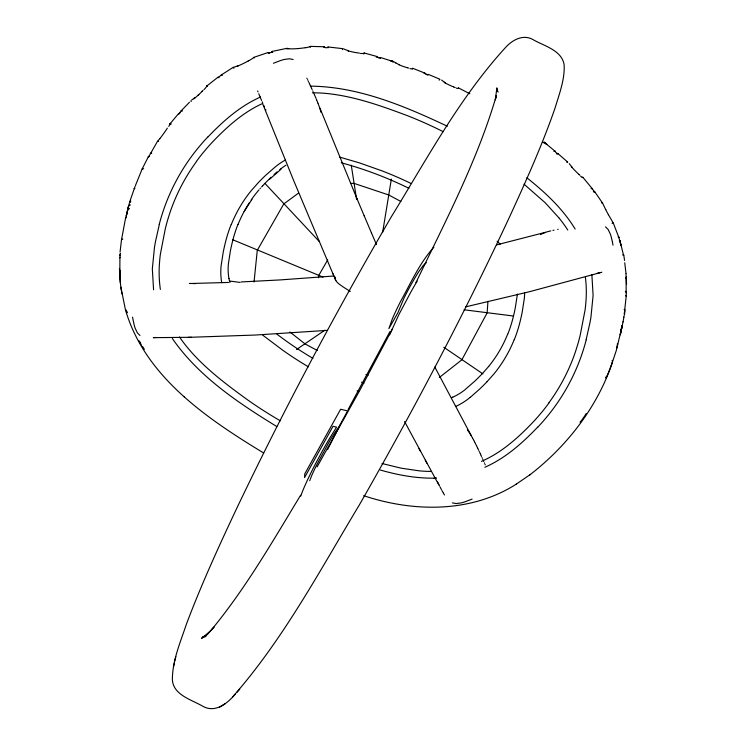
<?xml version="1.0" encoding="UTF-8"?>
<svg xmlns="http://www.w3.org/2000/svg" width="746" height="746" viewBox="0 0 746 746"><rect width="100%" height="100%" fill="white"/><g stroke="black" fill="none" stroke-linecap="round" stroke-linejoin="round"><path stroke-width="1.12" d="M594.702 191.843L593.424 191.89M626.043 273.735L626.211 296.218L625.605 295.379M617.436 344.792L616.606 348.373M335.187 277.633L335.28 278.892M342.433 49.693L342.778 48.649L328.081 46.97L328.044 47.865M557.943 153.601L567.557 161.947A4.411 1.091 -73.7 0 1 567.706 162.041M119.938 254.274L119.817 275.88M335.187 277.587L335.234 277.111M268.737 53.311L268.318 52.817M310.243 47.474L310.187 46.383A11.078 1.473 -4.9 0 1 305.3 47.8M125.561 218.13L121.589 239.363M324.053 47.585L324.165 46.923M626.295 295.528L624.225 314.318M487.959 301.337L487.119 312.928L461.867 359.814L439.338 377.495M428.325 74.441L427.775 75.15M219.026 77.761L218.065 77.342A25.606 3.161 -23.8 0 0 218.149 77.425M254.05 281.997L257.277 250.32L283.806 203.9L298.512 193.121M318.458 277.801L318.691 275.544L327.718 259.916M120.069 252.055L121.57 239.102M380.497 57.517L393.552 61.629L390.363 60.622L393.44 61.554L392.9 62.291M178.602 113.69L179.404 113.672M391.352 179.096L382.661 232.22M232.444 697.137C283.34 639.406 319.754 570.653 359.274 505.042C413.07 410.971 463.732 315.054 509.583 216.862C525.939 181.213 542.081 145.367 554.977 108.291C559.202 94.164 564.89 79.775 564.144 64.781C561.775 50.131 544.123 46.075 533.138 39.669C523.543 34.046 512.856 39.631 506.105 46.886C459.685 97.446 427.057 158.786 391.249 216.89C336.381 311.063 285.065 407.344 238.011 505.657C219.65 544.515 201.7 583.614 186.528 623.842C180.523 641.886 172.475 660.163 172.363 679.466C172.979 694.908 191.563 699.683 202.558 706.126C215.221 713.502 227.586 703.338 235.41 693.948M148.361 156.819L149.312 156.576M621.903 327.326L620.271 334.87L622.378 325.07L616.289 350.517L610.48 367.992M119.985 254.05L120.591 253.36M173.445 666.868L174.452 662.607M174.844 660.825L175.832 656.639M125.729 217.953L129.692 201.989M380.469 57.656L380.124 58.356M159.327 224.481L155.569 241.2A246.712 242.096 2.8 0 0 154.515 247.029L152.333 268.83L153.583 289.774M586.114 339.803L589.872 323.083A246.712 242.096 2.8 0 0 590.925 317.255L593.107 295.463L591.858 274.509M271.973 51.819L272.169 51.39L272.7 52.518M129.767 201.709L135.119 186.239M128.732 205.383L130.364 204.982M119.78 257.846L120.386 257.267M129.823 201.541L130.839 201.196M233.955 68.268L233.088 67.41L221.236 75.02M159.858 138.691L157.537 141.264L149.163 155.961M300.787 496.109L301.999 492.677A47.045 3.944 -61.8 0 1 305.049 485.366L305.813 483.66A51.782 4.336 -61.8 0 1 308.34 478.186L311.091 472.507A43.231 3.618 -61.8 0 1 316.108 462.623L322.878 450.08A45.31 3.795 -61.8 0 1 329.9 437.846L336.558 427.15L333.024 426.292L304.573 477.561L304.75 473.906L340.624 409.265L347.58 410.887L338.926 426.982A34.661 2.9 -61.8 0 0 333.471 434.778A30.073 2.518 -61.8 0 0 328.65 442.788L317.059 464.208A28.413 2.378 -61.8 0 0 313.88 470.754A30.073 2.518 -61.8 0 0 311.39 476.358L310.289 479.128M309.721 480.722L309.991 479.958M181.194 110.79L189.475 102.239M594.674 191.992L592.427 188.99M376.282 57.228L376.749 56.556M363.843 54.048L364.16 52.975L376.721 56.435M181.091 111.07L178.723 113.951M148.417 156.623L142.15 168.988L135.483 185.418M389.636 334.833L399.017 314.336L410.841 292.078A45.385 3.805 -61.8 0 1 415.923 283.247L417.154 281.186M456.244 88.112A11.283 1.623 24.9 0 0 458.51 87.972L458.23 88.55M610.144 368.85C594.329 410.841 565.571 447.106 530.294 474.531L529.763 474.894M221.124 75.299L218.121 77.547M557.915 153.769L556.609 153.322L555.08 151.447M415.932 282.697C445.222 221.562 477.3 160.95 496.351 95.637L495.344 99.861L496.883 87.86L496.985 91.236L496.575 88.988L498.142 92.038M134.047 188.589L134.905 188.607M327.503 449.67L340.045 425.071M392.489 328.716L359.32 391.24L317.078 466.921M348.112 409.517L389.944 331.56M439.161 80.139L439.954 79.253L428.335 74.376M149.144 155.989L148.351 156.921A25.112 1.734 -49.3 0 1 148.277 156.93M412.37 69.07L412.752 68.296L424.772 73.08M424.11 73.677L424.735 72.959M300.61 495.223C272.644 541.382 245.565 588.575 211.081 630.286L213.999 627.144L207.257 634.408L210.232 631.219L201.513 638.389L206.829 635.079L202.371 637.289L204.46 636.842M428.26 74.637L426.544 74.591L424.828 73.248M327.97 47.315L326.058 47.837L324.212 47.063M244.194 211.547L251.934 199.285M380.413 57.796L378.744 57.955L376.842 56.808M488.695 366.417L483.044 372.86A206.577 202.707 2.8 0 1 474.587 381.337L464.488 390.13A56.342 55.279 2.8 0 1 452.766 397.198M169.929 123.939L178.639 113.541M258.983 189.866L257.016 192.198A127.342 124.955 2.8 0 0 251.243 199.891M260 188.701L260.522 188.113M261.585 186.938L262.676 185.754M236.799 692.428L239.718 689.285M487.063 381.682L494.178 373.662A134.532 132.014 2.8 0 0 514.171 339.691M207.798 137.133C223.101 121.104 240.081 106.044 260.55 97.017M537.642 427.16C522.34 443.18 505.359 458.24 484.891 467.266M271.647 52.248L268.691 53.125M274.08 174.517L276.999 171.934M269.343 179.506L280.962 169.277M433.883 247.196C419.625 262.909 410.915 282.874 400.649 301.3A39.454 3.31 -61.8 0 0 395.912 310.951A39.324 3.292 -61.8 0 0 392.228 319.148L388.871 328.65L397.935 312.649L404.136 297.831A24.73 2.07 -61.8 0 1 407.624 290.996L410.216 286.194A32.059 2.686 -61.8 0 1 411.988 283.014A29.066 2.434 -61.8 0 1 418.832 271.553L423.262 265.455L426.33 262.676M150.291 153.228L151.764 153.266M470.288 397.348L479.473 389.244A221.301 217.161 2.8 0 0 487.063 381.682M218.084 77.136L206.707 86.07L207.565 86.368M279.843 169.575L281.223 168.484M543.657 142.794L544.244 142.309L554.987 151.158M556.926 154.012L557.943 153.499M553.868 151.447L554.94 150.981M181.25 110.65L182.528 110.977M566.699 162.227L567.557 161.947M363.656 495.67C413.191 512.213 470.801 513.08 516.101 484.247L516.568 483.912M324.874 330.189L296.516 349.538M516.101 484.247L530.294 474.531M221.282 74.87L222.261 75.467M219.464 707.227L225.199 703.655M582.113 177.641L582.868 177.296L592.38 188.794M540.449 234.608L541.204 234.188M120.414 270.919L119.957 271.292A4.345 1.632 27 0 0 119.892 271.553M541.736 233.908L545.55 232.379M261.855 103.843C243.746 112.17 228.546 125.496 214.773 139.67A220.583 216.461 2.8 0 0 207.808 147.176L203.164 152.641A187.032 183.535 2.8 0 0 196.478 161.341M481.487 461.364C500.491 453.13 516.381 439.319 530.667 424.595A220.583 216.461 2.8 0 0 537.633 417.089L542.277 411.624A187.032 183.535 2.8 0 0 548.963 402.924M451.451 397.683L452.738 397.142M273.428 63.261L280.505 60.566A48.704 47.791 2.8 0 1 284.263 59.456L289.392 58.785L293.169 59.493M472.106 499.093L465.112 501.76A48.704 47.791 2.8 0 1 461.27 502.897L456.142 503.569L452.412 502.879M591.018 188.738L592.315 188.524M268.29 52.472L253.948 57.311L254.517 57.843M601.145 272.411L529.595 291.677L465.532 306.895M601.64 202.94L602.451 202.959M496.668 244.865L545.662 232.267A59.531 58.421 2.8 0 1 549.867 231.12L550.79 230.887M600.129 272.682L596.809 273.428M272.103 51.437L286.921 48.331L287.098 49.189M552.935 230.402L554.008 230.169M121.747 239.335L122.801 239.13M557.626 229.451L558.167 229.348M126.354 217.627L125.673 217.916A4.364 1.511 41.8 0 0 125.589 218.149M434.023 478.251L436.27 477.916M612.084 223.268L613.343 223.175L618.938 237.732M298.409 48.555L297.962 48.583A12.421 1.576 -5 0 1 292.954 48.844A11.768 1.511 -5 0 1 291.845 48.854A11.349 1.455 -5 0 1 288.823 48.751A10.752 1.361 -4.9 0 1 288.478 48.695M334.133 275.983L280.104 279.927L241.079 281.951M156.203 337.462L153.331 337.658L191.489 337.285M327.503 330.357L255.291 335.038L188.206 337.36M228.528 282.454L192.692 283.443M310.439 86.135C358.639 86.657 404.425 105.988 447.367 126.242M435.002 478.149C416.464 478.512 398.056 475.099 380.283 470.027M350.611 183.413L354.07 183.385L388.769 194.986L400.891 201.495M310.187 46.383L324.137 46.746M619.339 240.716L620.01 240.939L620.821 245.042L620.01 240.939M618.145 236.958L618.835 237.219M203.956 636.441L205.915 636.664M513.444 316.024L464.049 309.786M622.63 254.871L623.516 255.225A4.355 1.511 -39 0 1 623.637 255.43M229.731 281.046L240.053 282.426M143.661 168.745L142.272 168.801A4.411 1.427 53.1 0 0 142.169 169.016M157.611 141.292L158.488 141.507M339.719 157.108L359.572 162.926L381.747 170.769A363.293 356.495 2.8 0 1 411.121 183.516M341.239 162.787C364.542 169.044 387.249 177.651 408.901 188.29M382.008 463.508L401.106 468.171L419.149 470.829A136.583 134.028 2.8 0 0 431.319 471.435M626.22 277.922L625.577 277.726M365.95 374.455L368.114 375.163M322.99 277.083L232.845 239.783M625.325 291.276L626.36 292.208M190.622 100.99L191.368 101.353M171.291 124.022L170.06 123.789A4.401 1.259 66.6 0 0 169.948 123.985M469.849 93.772L458.594 87.972M317.358 350.499L305.086 343.943L289.933 331.998M263.683 452.999C207.369 418.804 145.423 377.14 125.664 310.522M276.775 426.535C238.049 402.747 198.529 376.46 172.345 338.507M350.266 291.406L344.12 287.564A26.847 4.653 29 0 1 342.619 286.567L340.073 284.767A13.652 2.369 29 0 1 337.789 282.902L337.714 282.837A17.074 2.956 29 0 1 336.53 281.55M613.361 223.166L608.372 214.596M482.895 373.886L443.786 347.235M605.538 226.84L608.186 229.563L610.377 234.169A48.704 47.791 2.8 0 1 611.468 237.881L612.41 242.03M139.959 335.495L137.348 332.791L135.157 328.184A48.704 47.791 2.8 0 1 134.066 324.473L132.527 317.181M624.132 309.469L624.533 309.898A4.355 1.613 -18.9 0 1 624.588 310.103M276.878 334.18L286.697 341.379A355.861 349.203 2.8 0 0 312.984 358.378M556.665 153.359L556.721 153.406A26.343 1.772 54.4 0 0 556.954 153.816M262.601 335.038L282.352 349.93A363.199 356.401 2.8 0 0 308.406 366.827M526.862 177.781C545.27 192.431 562.876 208.787 575.166 229.059M126.997 312.788L126.727 312.313M524.037 184.178L545.186 202.744L559.295 218.261M183.954 396.462L184.43 396.872M497.088 241.238L500.221 244.156M619.991 241.378L618.975 237.937M319.279 241.518L264.97 183.441M594.693 191.675L602.582 203.145L605.23 208.61A11.777 0.485 62 0 0 605.761 209.635M139.558 341.659L140.752 343.58M142.551 346.461L144.351 349.352M471.192 435.608L471.043 435.356A58.253 57.162 2.8 0 0 468.665 431.645L468.432 431.319A27.751 27.229 2.8 0 0 467.453 430.013M471.22 435.655L472.554 438.014M443.217 492.845L441.93 490.523M617.25 344.018L617.418 344.512M438.76 484.844L404.593 421.565M470.866 434.955L434.769 366.957M418.982 448.579L420.464 451.339M425.276 460.235L426.88 463.201M472.815 438.489L473.346 439.487M473.486 439.748L474.008 440.755M441.427 489.59L440.037 486.886M474.251 441.231L474.745 442.191M474.988 442.676L475.538 443.767M439.562 485.935L437.529 481.767M475.892 444.476L476.368 445.437M306.848 78.19L307.082 78.675M476.601 445.921L477.067 446.891M307.548 79.626L307.781 80.111M477.3 447.367L477.701 448.215M308.238 81.072L308.462 81.547M477.934 448.691L478.624 450.146M308.853 82.386L309.31 83.356M479.072 451.116L479.305 451.6M309.534 83.832L309.982 84.802M265.949 110.138L265.623 109.429M435.776 478.037L436 478.522M480.135 453.409L479.687 452.44M480.359 453.894L480.806 454.864M310.205 85.286L310.812 86.611M481.03 455.349L481.552 456.496M311.035 87.096L311.483 88.075M264.504 107.004L263.897 105.68M311.707 88.56L312.145 89.529M482.075 457.643L482.289 458.128M312.742 90.872L312.966 91.357M482.727 459.098L482.942 459.583M262.806 103.256L262.163 101.792M313.404 92.336L313.618 92.83M483.408 460.646L483.744 461.401M314.047 93.809L314.42 94.658M261.576 100.468L258.759 93.772M314.635 95.152L315.912 98.127M484.378 462.856L484.592 463.341M332.847 273.568L335.812 280.449A46.345 8.038 29 0 1 335.486 279.694L335.29 278.948M371.517 233.06L376.46 244.595M333.033 273.996L293.355 179.786L262.806 104.104M485.012 464.32L485.236 464.851M364.179 215.771L371.536 233.097M356.896 198.511L364.402 216.303M357.334 199.527L319.941 108.17M316.248 98.938L316.677 99.983M316.882 100.477L317.927 103.079M317.992 103.265L319.661 107.788A59.531 58.421 2.8 0 1 320.901 111.937L320.976 112.273M258.032 91.944L257.659 90.956M619.73 240.79L619.74 240.837A21.186 1.184 60 0 0 619.721 240.734M126.456 311.53L126.083 309.916M623.609 255.449L620.066 241.303M125.412 309.646L120.889 287.238M612.466 242.291L613.007 245.173M356.579 199.331L351.273 165.248M624.738 262.788L626.015 273.493M119.546 269.53L119.472 268.551L120.32 282.874M626.379 292.432L626.398 292.991M626.314 276.915L626.528 284.273M363.973 383.155A355.889 349.231 2.8 0 1 361.54 382.185M507.616 334.245A127.342 124.955 2.8 0 1 488.705 366.417M507.7 334.283A121.551 119.276 2.8 0 0 510.133 327.792L511.514 323.428A143.903 141.208 2.8 0 0 512.577 319.633L512.987 318.066A212.675 208.694 2.8 0 0 515.253 308.061L517.304 294.95A55.922 54.878 2.8 0 0 517.351 294.101M281.251 168.512A56.342 55.279 2.8 0 1 285.914 165.211M262.667 185.754A206.577 202.707 2.8 0 1 271.124 177.278M238.095 224.369A127.342 124.955 2.8 0 1 249.229 202.884M238.011 224.332A121.551 119.276 2.8 0 0 235.587 230.822L234.207 235.186A143.903 141.208 2.8 0 0 233.144 238.981L232.733 240.548A212.666 208.694 2.8 0 0 230.458 250.553L228.416 263.664A55.922 54.878 2.8 0 0 228.938 278.538M229.964 282.529A45.45 44.601 2.8 0 1 228.985 278.528M358.705 391.557A363.246 356.448 2.8 0 1 357.054 390.895M470.241 397.301A64.529 63.326 2.8 0 1 455.554 406.514M514.255 339.728A128.163 125.766 2.8 0 0 516.829 332.847L518.293 328.231A151.13 148.305 2.8 0 0 519.403 324.249L519.831 322.626A221.506 217.366 2.8 0 0 522.181 312.257L524.335 298.409A63.205 62.03 2.8 0 0 524.615 293.01M285.485 159.952A64.529 63.326 2.8 0 0 275.199 166.964L265.968 175.021A221.301 217.161 2.8 0 0 258.377 182.584L251.262 190.603A134.532 132.014 2.8 0 0 231.269 224.574M231.185 224.537A128.163 125.757 2.8 0 0 228.612 231.419L227.148 236.034A151.14 148.305 2.8 0 0 226.038 240.016L225.609 241.639A221.506 217.356 2.8 0 0 223.259 252.008L221.105 265.856A63.205 62.03 2.8 0 0 221.721 282.678M548.87 402.849A195.387 191.731 2.8 0 0 575.362 352.028L577.507 345.221A219.697 215.594 2.8 0 0 580.164 335.402L585.078 309.991A159.597 156.604 2.8 0 0 585.88 302.261A124.666 122.335 2.8 0 0 585.377 277.102M559.267 218.28A136.704 134.149 2.8 0 1 567.753 230.038M443.171 131.65A424.288 416.352 2.8 0 0 407.027 115.518C380.898 105.755 354.229 96.206 326.291 93.436A136.583 134.028 2.8 0 0 312.453 92.83M196.571 161.416A195.387 191.731 2.8 0 0 170.079 212.237L167.934 219.044A219.697 215.594 2.8 0 0 165.276 228.863L160.362 254.274A159.588 156.604 2.8 0 0 159.56 262.005A124.666 122.335 2.8 0 0 160.362 289.411M179.497 336.968A136.695 134.14 2.8 0 0 186.174 345.985C203.714 367.685 226.346 384.47 248.782 400.714A424.204 416.268 2.8 0 0 280.356 420.809M159.215 224.453A205.29 201.448 2.8 0 1 207.724 137.059M586.216 339.831A205.29 201.448 2.8 0 1 537.717 427.225M543.302 142.29A10.565 1.455 37.8 0 1 542.454 141.964M544.17 142.29A11.796 1.259 35.4 0 1 543.582 142.467M572.247 167.365A11.143 0.709 48.6 0 1 569.245 163.663M578.952 174.405A10.994 1.11 46 0 1 571.305 166.619M579.819 175.217A10.873 1.091 45.7 0 1 579.073 174.564M582.803 177.24A11.106 1.063 45.4 0 1 580.612 176.149M602.451 202.949A4.355 1.278 -60.5 0 1 602.609 203.108M608.4 214.68A12.421 0.494 62 0 1 605.649 209.486M623.525 254.563A11.004 0.476 83.9 0 1 624.551 260.457M624.747 309.376A11.059 1.166 -77.6 0 1 624.421 315.045M624.02 315.968A11.087 0.765 -79.8 0 1 623.833 317.19M623.88 317.059A11.404 0.718 -79.9 0 1 623.031 321.946M623.003 321.834A11.311 0.587 -79.9 0 1 621.977 326.99M621.912 327.158A11.115 0.662 -80.1 0 1 621.716 328.016M621.828 326.328A11.078 0.718 -80.4 0 1 620.681 330.814M612.102 360.7A4.401 1.679 -5.7 0 1 612.13 360.887M612.373 360.355A11.115 1.585 -66.2 0 1 612.401 360.495M612.279 362.006A11.115 1.585 -66.2 0 1 611.487 364.925M611.114 365.428A10.938 1.212 -68.4 0 1 606.088 377.663M606.256 376.749A11.134 1.194 -68.9 0 1 605.659 377.914M586.169 413.582A10.92 1.595 -55.6 0 1 580.052 422.301M141.647 345.044A11.078 1.818 64.6 0 1 141.423 344.745M140.602 343.309A11.777 1.828 63.1 0 1 140.267 342.815M139.931 342.246A12.43 1.949 63.1 0 1 138.952 340.642M122.54 293.961A11.004 1.082 85.5 0 1 121.449 291.229M121.449 290.623A11.777 1.091 84.1 0 1 121.281 289.662M121.281 289.541A12.43 1.175 84.2 0 1 120.022 278.976A11.768 1.072 84.3 0 1 119.919 277.792M120.013 278.034A11.069 1.007 84.3 0 1 119.901 271.768M167.374 128.126A10.938 0.662 -54.8 0 1 160.036 138.402M170.302 123.407A11.106 0.597 -55.3 0 1 168.745 126.372M194.967 97.605A11.087 0.783 -40 0 1 191.573 100.067M194.547 98.248A11.097 1.072 -43.3 0 1 193.82 98.836M202.185 91.273A11.377 1.203 -43.6 0 1 194.659 98.248M198.753 94.565A11.302 1.212 -43.6 0 1 198.222 95.05M202.94 90.443A11.069 1.054 -43.7 0 1 202.119 91.301M206.959 85.846A11.059 0.979 -43.9 0 1 203.947 89.697M206.595 86.247A4.355 1.082 78.8 0 1 206.717 86.098M237.843 65.825A11.059 1.1 -25.2 0 1 233.405 67.233M238.226 65.816A11.759 1.268 -26.4 0 1 237.293 66.189M248.138 61.051A12.43 1.315 -26.4 0 1 238.114 65.89M249.089 60.501A11.787 1.268 -26.2 0 1 248.082 61.06M253.603 57.656A11.087 1.194 -26.2 0 1 249.267 60.454M253.556 57.675A10.854 1.054 -27.1 0 0 253.892 57.367A4.364 0.849 -82.1 0 0 253.799 57.489M288.739 48.658A10.836 1.305 -3.9 0 1 287.154 48.341M298.419 48.527A12.458 1.604 -5 0 0 303.836 47.912A11.796 1.576 -4.9 0 0 304.965 47.763M348.345 50.691A11.115 1.305 14.5 0 1 343.692 48.872M348.55 50.98A10.864 1.585 12 0 1 347.505 50.663M359.432 53.087A10.976 1.651 11.8 0 1 348.615 50.97M364.197 53.022A11.134 1.651 11.5 0 1 360.411 53.46M396.173 63.168A11.777 1.278 24.3 0 1 394.214 61.89M399.231 64.688A10.537 1.399 21.6 0 1 396.005 63.056M407.558 67.737A9.773 1.641 19.9 0 1 398.756 64.65M408.631 68.035A10.08 1.651 19.4 0 1 407.698 67.83M412.65 68.287A11.218 1.734 19 0 1 409.927 68.669M445.455 82.769A11.237 1.128 30 0 1 441.576 80.083M445.082 82.89A10.174 1.511 26.2 0 1 444.196 82.368M453.605 86.881A9.894 1.567 25.9 0 1 445.129 82.899M455.209 87.515A10.341 1.604 25.4 0 1 453.838 87.068M426.078 74.087A26.408 2.853 36.4 0 1 425.863 73.826M427.887 74.432A26.362 3.702 11.4 0 1 428.017 74.591M377.924 57.33A26.166 3.105 30.6 0 1 377.709 57.078M380.124 57.628A26.334 3.749 5.9 0 1 380.255 57.778M324.529 47.147A25.336 3.516 16.3 0 1 324.407 46.989M328.081 47.175A25.457 3.618 -6.9 0 1 328.1 47.296M268.495 52.882A21.196 3.012 -1.7 0 1 268.429 52.807M269.455 52.901A10.547 1.585 -9.8 0 1 268.83 52.779M272.038 51.875A11.843 1.8 -17.8 0 1 272.103 52.071M179.422 113.224A25.336 2.583 -34.7 0 1 179.152 113.299M178.835 113.812A13.885 1.305 -41.9 0 1 178.732 113.83M179.982 112.944A26.875 1.119 -59.2 0 1 180.187 112.665M130.625 201.933A26.865 0.951 -60.3 0 1 130.419 202.25M129.338 208.833A26.781 1.11 -84.6 0 1 129.403 208.358M120.153 255.617A25.597 2.107 83.1 0 1 120.181 255.281M127.146 312.145A21.224 1.492 87.3 0 1 127.118 312.276M126.773 311.213A10.556 0.895 79.3 0 1 126.792 311.912M617.679 344.027A26.865 3.702 -61.4 0 1 617.8 344.13M626.491 291.695A25.411 2.285 -75.5 0 1 626.547 291.807M593.536 191.265A25.467 1.007 65.4 0 1 593.406 190.929M594.301 191.498A25.345 2.555 42.7 0 1 594.375 191.675M557.15 153.219A26.147 3.198 29.9 0 1 557.299 153.434M601.854 272.234A56.258 55.204 2.8 0 1 601.341 272.374M444.504 494.98A54.551 53.526 2.8 0 1 443.413 493.171M189.335 283.471A58.253 57.162 2.8 0 1 192.095 283.48L192.496 283.499A27.751 27.229 2.8 0 1 195.238 283.713M336.446 281.447A28.199 4.886 29 0 1 335.859 280.533M128.685 205.551L126.288 216.107L128.694 205.514M546.687 144.37L544.207 142.309L546.687 144.37M272.159 51.791A21.214 2.471 -28.5 0 0 272.169 51.716M221.525 74.88A25.411 1.996 -46.7 0 0 221.487 74.814M618.91 237.069A21.224 0.615 86.2 0 0 618.891 237.107"/></g></svg>
